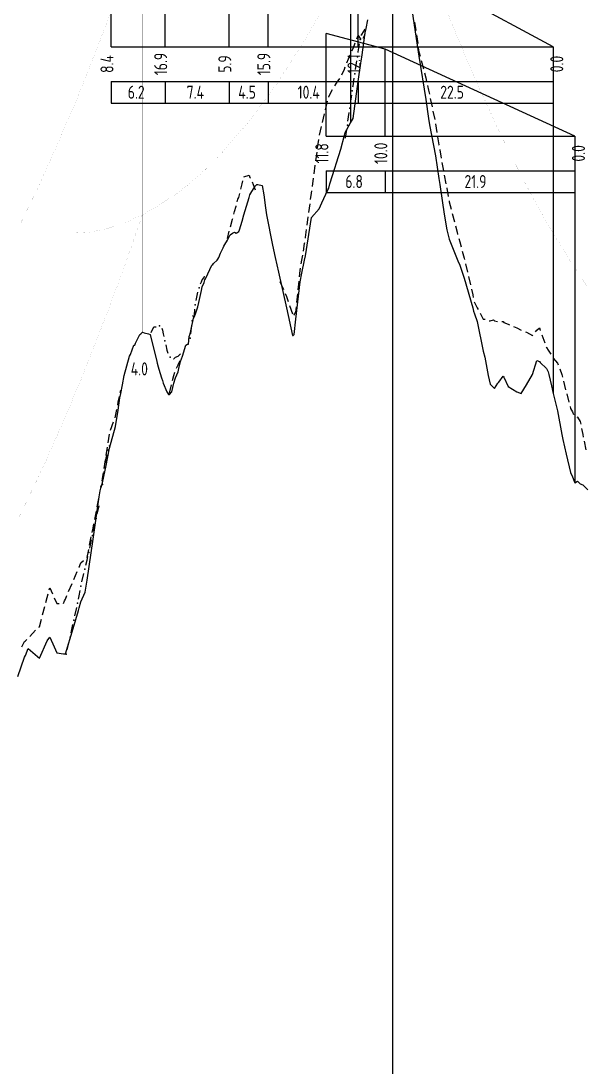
# Model space of a CAD drawing. Header units: millimetres. Extents: x 6482 to 7719, y 775 to 2743.
# Drawn here: x 6714.5 to 6845, y 2372.9 to 2614.1 of the extents above; entities that cross this region are included whole.
import ezdxf
from ezdxf.enums import TextEntityAlignment as Align

# ---------------------------------------------------------------- set-up
doc = ezdxf.new("R2010")
doc.units = ezdxf.units.MM
doc.header["$LTSCALE"] = 5
doc.linetypes.add('DASHED', pattern=[19.05, 12.7, -6.35])
for name, color, linetype in [('1', 3, 'Continuous'), ('2', 4, 'Continuous'), ('3', 5, 'Continuous'), ('4', 1, 'Continuous'), ('5', 2, 'Continuous'), ('6', 6, 'Continuous'), ('中心断面', 1, 'Continuous'), ('右边线', 3, 'Continuous'), ('左边线', 2, 'Continuous'), ('标注', 3, 'Continuous'), ('风偏', 5, 'Continuous')]:
    doc.layers.add(name, color=color, linetype=linetype)
doc.styles.get("Standard").update_dxf_attribs({"font": 'tssdeng.shx', "width": 0.8, "bigfont": 'tssdchn.shx'})

# ---------------------------------------------------------------- blocks, each defined once
blk = doc.blocks.new('102218246')
at = {"layer": '风偏'}
for p, q in [((6747.8, 2642), (6735.4, 2625)), ((6762.6, 2620), (6747.8, 2642)), ((6747.8, 2608.2), (6747.8, 2642)), ((6771.6, 2640), (6762.6, 2620)), ((6792.4, 2632.4), (6771.6, 2640)), ((6771.6, 2608.2), (6771.6, 2640)), ((6837.4, 2608.2), (6792.4, 2632.4)), ((6792.4, 2608.2), (6792.4, 2632.4)), ((6735.4, 2608.2), (6735.4, 2625)), ((6762.6, 2608.2), (6762.6, 2620)), ((6735.4, 2608.2), (6747.8, 2608.2)), ((6747.8, 2608.2), (6762.6, 2608.2)), ((6762.6, 2608.2), (6771.6, 2608.2)), ((6771.6, 2608.2), (6792.4, 2608.2)), ((6792.4, 2608.2), (6837.4, 2608.2)), ((6735.4, 2600.2), (6747.8, 2600.2)), ((6735.4, 2600.2), (6735.4, 2595.2)), ((6747.8, 2600.2), (6762.6, 2600.2)), ((6747.8, 2600.2), (6747.8, 2595.2)), ((6762.6, 2600.2), (6771.6, 2600.2)), ((6762.6, 2600.2), (6762.6, 2595.2)), ((6771.6, 2600.2), (6792.4, 2600.2)), ((6771.6, 2600.2), (6771.6, 2595.2)), ((6792.4, 2600.2), (6837.4, 2600.2)), ((6792.4, 2600.2), (6792.4, 2595.2)), ((6735.4, 2595.2), (6747.8, 2595.2)), ((6747.8, 2595.2), (6762.6, 2595.2)), ((6762.6, 2595.2), (6771.6, 2595.2)), ((6771.6, 2595.2), (6792.4, 2595.2)), ((6792.4, 2595.2), (6837.4, 2595.2))]:
    blk.add_line(p, q, dxfattribs=at)
at = {"layer": '风偏', "width": 0.8}
for s, p in [('6.2', (6739.2, 2596.2)), ('7.4', (6752.8, 2596.2)), ('4.5', (6764.7, 2596.2)), ('10.4', (6778.4, 2596.2)), ('22.5', (6811.3, 2596.2))]:
    blk.add_text(s, height=3, dxfattribs=at).set_placement(p)
blk = doc.blocks.new('102218247')
at = {"layer": '风偏'}
for p, q in [((6798.6, 2607.6), (6785, 2611.2)), ((6785, 2587.6), (6785, 2611.2)), ((6842.4, 2587.6), (6798.6, 2607.6)), ((6798.6, 2587.6), (6798.6, 2607.6)), ((6785, 2587.6), (6798.6, 2587.6)), ((6798.6, 2587.6), (6842.4, 2587.6)), ((6785, 2579.6), (6798.6, 2579.6)), ((6785, 2579.6), (6785, 2574.6)), ((6798.6, 2579.6), (6842.4, 2579.6)), ((6798.6, 2579.6), (6798.6, 2574.6)), ((6785, 2574.6), (6798.6, 2574.6)), ((6798.6, 2574.6), (6842.4, 2574.6))]:
    blk.add_line(p, q, dxfattribs=at)
at = {"layer": '风偏', "width": 0.8}
for s, p in [('6.8', (6789.4, 2575.6)), ('21.9', (6816.9, 2575.6))]:
    blk.add_text(s, height=3, dxfattribs=at).set_placement(p)

msp = doc.modelspace()

# ---------------------------------------------------------------- linework, layer by layer
at = {"layer": '2', "linetype": 'Continuous', "const_width": 0.01}
for points in [[(6742.6, 2542.4), (6742.6, 2636.4)], [(6742.6, 2569.4), (6742.6, 2542.4)]]:
    msp.add_lwpolyline(points, dxfattribs=at)
at = {"layer": '3', "linetype": 'Continuous', "const_width": 0.01}
msp.add_lwpolyline([(6714.06, 2566.6), (6716.1, 2570.8), (6718.14, 2575), (6720.18, 2579.4), (6722.2, 2584), (6724.24, 2588.6), (6726.28, 2593.4), (6728.32, 2598.2), (6730.36, 2603.4), (6732.4, 2608.6), (6734.44, 2613.8), (6736.48, 2619.2)], dxfattribs=at)
at = {"layer": '4', "linetype": 'Continuous', "const_width": 0.01}
for points in [[(6800.4, 2649.8), (6802.44, 2644), (6804.46, 2638.4), (6806.5, 2632.8), (6808.52, 2627.4), (6810.56, 2622.2), (6812.58, 2617), (6814.62, 2612), (6816.64, 2607.2), (6818.68, 2602.4), (6820.7, 2597.8), (6822.74, 2593.4), (6824.76, 2589), (6826.8, 2584.8), (6828.82, 2580.8), (6830.86, 2576.8), (6832.88, 2573), (6834.92, 2569.4), (6836.94, 2565.8), (6838.98, 2562.6), (6841, 2559.2), (6843.04, 2556.2), (6845.06, 2553.2)], [(6742.6, 2569.4), (6744.66, 2570.6), (6746.72, 2571.8), (6748.8, 2573.2), (6750.86, 2574.6), (6752.92, 2576.2), (6754.98, 2578), (6757.06, 2579.8), (6759.12, 2581.8), (6761.18, 2584), (6763.24, 2586.4), (6765.3, 2588.8), (6767.38, 2591.2), (6769.44, 2594), (6771.5, 2596.8), (6773.56, 2599.6), (6775.62, 2602.8), (6777.7, 2606), (6779.76, 2609.2), (6781.82, 2612.8), (6783.88, 2616.4)], [(6714.06, 2499.6), (6716.1, 2503.8), (6718.14, 2508), (6720.18, 2512.4), (6722.2, 2517), (6724.24, 2521.6), (6726.28, 2526.4), (6728.32, 2531.2), (6730.36, 2536.4), (6732.4, 2541.6), (6734.44, 2546.8), (6736.48, 2552.2), (6738.52, 2557.8), (6740.56, 2563.6), (6742.6, 2569.4)]]:
    msp.add_lwpolyline(points, dxfattribs=at)
at = {"layer": '5', "linetype": 'DASHED', "const_width": 0.01}
msp.add_lwpolyline([(6742.6, 2569.4), (6738.46, 2567.6), (6734.32, 2566.2), (6730.18, 2565.4), (6726.04, 2565.2), (6726.04, 2565.2)], dxfattribs=at)
at = {"layer": '6', "linetype": 'Continuous', "const_width": 0.01}
msp.add_lwpolyline([(6727.04, 2565.2), (6726.04, 2564.2), (6725.04, 2565.2)], dxfattribs=at)
at = {"layer": '中心断面', "linetype": 'Continuous'}
for p, q in [((6804.8, 2616.2), (6806.4, 2606)), ((6794.2, 2612.4), (6794.6, 2614.4)), ((6793.2, 2605.8), (6794, 2611.4)), ((6794, 2611.4), (6794.2, 2612.4)), ((6793, 2604.4), (6793.2, 2605.8)), ((6806.4, 2606), (6808, 2596)), ((6792.4, 2600.2), (6793, 2604.4)), ((6791.2, 2591.6), (6792.4, 2600.2)), ((6808, 2596), (6808.6, 2591.6)), ((6790.6, 2590.6), (6791.2, 2591.6)), ((6808.6, 2591.6), (6808.8, 2590.2)), ((6789.4, 2588.4), (6790.6, 2590.6)), ((6808.8, 2590.2), (6810.2, 2583)), ((6788.4, 2584.6), (6789.2, 2587.8)), ((6789.2, 2587.8), (6789.4, 2588.4)), ((6787.4, 2581.4), (6788.4, 2584.6)), ((6787, 2580.2), (6787.4, 2581.4)), ((6810.2, 2583), (6811, 2577.8)), ((6785.8, 2576.6), (6787, 2580.2)), ((6785.6, 2575.6), (6785.8, 2576.6)), ((6811, 2577.8), (6811.2, 2576.4)), ((6767.4, 2574), (6767.6, 2574.4)), ((6767.6, 2574.4), (6768.6, 2576)), ((6768.6, 2576), (6769, 2576.4)), ((6769, 2576.4), (6769.2, 2576.4)), ((6769.2, 2576.4), (6770.2, 2576.2)), ((6770.2, 2576.2), (6770.6, 2574)), ((6784, 2572.2), (6785.4, 2575.2)), ((6785.4, 2575.2), (6785.6, 2575.6)), ((6811.2, 2576.4), (6812.2, 2569.6)), ((6766, 2569.4), (6767.2, 2573.4)), ((6767.2, 2573.4), (6767.4, 2574)), ((6770.6, 2574), (6771, 2571)), ((6783.4, 2570.8), (6784, 2572.2)), ((6765.6, 2568), (6766, 2569.4)), ((6771, 2571), (6771.2, 2569.4)), ((6771.2, 2569.4), (6772.6, 2562.4)), ((6781.6, 2568.8), (6783.4, 2570.8)), ((6812.2, 2569.6), (6812.8, 2566)), ((6765, 2566), (6765.6, 2568)), ((6780.2, 2560), (6781.6, 2568.8)), ((6762.2, 2563.6), (6762.8, 2564.8)), ((6762.8, 2564.8), (6763.4, 2565.2)), ((6763.4, 2565.2), (6763.8, 2565.4)), ((6763.8, 2565.4), (6764.2, 2565.2)), ((6764.2, 2565.2), (6764.6, 2565.4)), ((6764.6, 2565.4), (6764.8, 2565.6)), ((6764.8, 2565.6), (6765, 2566)), ((6812.8, 2566), (6813.4, 2563.8)), ((6761.2, 2561.8), (6761.4, 2562.2)), ((6761.4, 2562.2), (6761.6, 2562.6)), ((6761.6, 2562.6), (6761.8, 2563)), ((6761.8, 2563), (6762, 2563.2)), ((6762, 2563.2), (6762.2, 2563.6)), ((6772.6, 2562.4), (6773.2, 2559.6)), ((6813.4, 2563.8), (6815.2, 2559.2)), ((6760, 2559.2), (6760.2, 2559.6)), ((6760.2, 2559.6), (6760.6, 2560.6)), ((6760.6, 2560.6), (6761.2, 2561.8)), ((6773.2, 2559.6), (6774, 2556.2)), ((6780, 2559), (6780.2, 2560)), ((6757.2, 2554.8), (6758.6, 2557.8)), ((6758.6, 2557.8), (6758.8, 2558)), ((6758.8, 2558), (6759, 2558.2)), ((6759, 2558.2), (6759.8, 2559)), ((6759.8, 2559), (6760, 2559.2)), ((6779.4, 2556), (6780, 2559)), ((6815.2, 2559.2), (6815.4, 2558.8)), ((6815.4, 2558.8), (6815.8, 2557.8)), ((6815.8, 2557.8), (6816.8, 2554.8)), ((6757, 2554.4), (6757.2, 2554.8)), ((6774, 2556.2), (6775.8, 2548)), ((6779, 2554), (6779.4, 2556)), ((6816.8, 2554.8), (6818.8, 2548)), ((6756.2, 2552), (6756.4, 2552.8)), ((6756.4, 2552.8), (6756.8, 2553.8)), ((6756.8, 2553.8), (6757, 2554.4)), ((6778, 2545.4), (6779, 2554)), ((6755.6, 2549.2), (6756.2, 2552)), ((6754.8, 2546.6), (6755.4, 2548.2)), ((6755.4, 2548.2), (6755.6, 2549.2)), ((6775.8, 2548), (6777.2, 2541.6)), ((6818.8, 2548), (6819, 2547.2)), ((6754.2, 2544.8), (6754.4, 2545.6)), ((6754.4, 2545.6), (6754.6, 2546)), ((6754.6, 2546), (6754.8, 2546.6)), ((6777.6, 2541.8), (6778, 2545.4)), ((6819, 2547.2), (6819.2, 2546.6)), ((6819.2, 2546.6), (6819.8, 2544.8)), ((6753.6, 2542), (6754.2, 2544.8)), ((6819.8, 2544.8), (6821.2, 2538)), ((6741, 2539.8), (6742, 2541.8)), ((6742, 2541.8), (6742.2, 2542)), ((6742.2, 2542), (6742.6, 2542.4)), ((6742.6, 2542.4), (6743, 2542.2)), ((6743, 2542.2), (6744, 2542)), ((6744, 2542), (6744.4, 2541.8)), ((6744.4, 2541.8), (6745.2, 2538.4)), ((6753.2, 2539.6), (6753.4, 2541.4)), ((6753.4, 2541.4), (6753.6, 2542)), ((6777.2, 2541.6), (6777.4, 2541.6)), ((6777.4, 2541.6), (6777.6, 2541.8)), ((6739.8, 2537.2), (6740.6, 2539.4)), ((6740.6, 2539.4), (6740.8, 2539.4)), ((6740.8, 2539.4), (6741, 2539.8)), ((6745.2, 2538.4), (6745.8, 2536)), ((6751.8, 2536.8), (6752.6, 2539.4)), ((6752.6, 2539.4), (6753, 2539.6)), ((6753, 2539.6), (6753.2, 2539.6)), ((6821.2, 2538), (6821.6, 2536.6)), ((6738.4, 2532.4), (6739.6, 2536.8)), ((6739.6, 2536.8), (6739.8, 2537.2)), ((6745.8, 2536), (6746, 2535.2)), ((6751, 2534), (6751.4, 2535.6)), ((6751.4, 2535.6), (6751.8, 2536.8)), ((6821.6, 2536.6), (6822.4, 2532.4)), ((6832.6, 2532.6), (6833.6, 2535.8)), ((6833.6, 2535.8), (6834.2, 2535.6)), ((6834.2, 2535.6), (6834.4, 2535.4)), ((6746, 2535.2), (6746.2, 2534.4)), ((6746.2, 2534.4), (6746.4, 2533.8)), ((6746.4, 2533.8), (6747, 2531.8)), ((6750.2, 2531.8), (6750.8, 2533.2)), ((6750.8, 2533.2), (6751, 2534)), ((6834.4, 2535.4), (6835.8, 2534)), ((6835.8, 2534), (6836.2, 2533.2)), ((6836.2, 2533.2), (6836.4, 2532.6)), ((6738, 2530.2), (6738.4, 2532.4)), ((6747, 2531.8), (6747.2, 2531.2)), ((6747.2, 2531.2), (6747.4, 2530.6)), ((6747.4, 2530.6), (6748.2, 2528.6)), ((6749.4, 2528.6), (6749.8, 2530.6)), ((6749.8, 2530.6), (6750.2, 2531.8)), ((6822.4, 2532.4), (6822.8, 2530.4)), ((6823.8, 2529.4), (6824.6, 2530.6)), ((6824.6, 2530.6), (6824.8, 2530.8)), ((6824.8, 2530.8), (6825.8, 2532.2)), ((6825.8, 2532.2), (6826, 2532)), ((6826, 2532), (6827, 2529.8)), ((6831.2, 2530.2), (6832.6, 2532.6)), ((6836.4, 2532.6), (6837, 2530)), ((6737.4, 2527.2), (6737.6, 2528.2)), ((6737.6, 2528.2), (6738, 2530.2)), ((6748.2, 2528.6), (6748.6, 2528)), ((6748.8, 2528), (6749.4, 2528.6)), ((6822.8, 2530.4), (6823.6, 2529.6)), ((6823.6, 2529.6), (6823.8, 2529.4)), ((6827, 2529.8), (6829, 2528.6)), ((6829, 2528.6), (6830, 2528.2)), ((6830, 2528.2), (6831.2, 2530.2)), ((6837, 2530), (6837.4, 2528.2)), ((6837.4, 2528.2), (6838.4, 2524.2)), ((6737, 2524.4), (6737.4, 2527.2)), ((6748.6, 2528), (6748.8, 2528)), ((6736.4, 2520.6), (6737, 2524.4)), ((6838.4, 2524.2), (6839.4, 2518.8)), ((6735, 2515.6), (6736.4, 2520.6)), ((6839.4, 2518.8), (6839.6, 2517.6)), ((6839.6, 2517.6), (6840.4, 2514.2)), ((6734.2, 2511.6), (6735, 2515.6)), ((6840.4, 2514.2), (6841.4, 2510)), ((6733.4, 2507.6), (6734.2, 2511.6)), ((6841.4, 2510), (6841.8, 2509)), ((6841.8, 2509), (6842.2, 2508)), ((6733, 2506.4), (6733.4, 2507.6)), ((6842.2, 2508), (6842.4, 2507.6)), ((6842.4, 2507.6), (6843, 2508)), ((6843, 2508), (6843.6, 2507.4)), ((6843.6, 2507.4), (6844.2, 2507.2)), ((6844.2, 2507.2), (6845.4, 2506)), ((6731.2, 2494.6), (6732.6, 2504.4)), ((6732.6, 2504.4), (6732.8, 2505.8)), ((6732.8, 2505.8), (6733, 2506.4)), ((6729.8, 2485.2), (6731.2, 2494.6)), ((6729.4, 2482.4), (6729.8, 2485.2)), ((6728.4, 2480.2), (6729.4, 2482.4)), ((6728, 2478.8), (6728.4, 2480.2)), ((6726.6, 2474), (6727.8, 2478.2)), ((6727.8, 2478.2), (6728, 2478.8)), ((6724.8, 2468.2), (6726.6, 2474)), ((6718.8, 2467.2), (6720.6, 2471.2)), ((6720.6, 2471.2), (6721.2, 2472)), ((6721.2, 2472), (6722.2, 2469.8)), ((6715.6, 2467.8), (6716.2, 2469.4)), ((6716.2, 2469.4), (6718.4, 2467.6)), ((6722.2, 2469.8), (6722.8, 2468.4)), ((6722.8, 2468.4), (6724.4, 2468.2)), ((6724.4, 2468.2), (6724.6, 2468.2)), ((6724.6, 2468.2), (6724.8, 2468.2)), ((6713.8, 2463), (6715.4, 2467.4)), ((6715.4, 2467.4), (6715.6, 2467.8)), ((6718.4, 2467.6), (6718.8, 2467.2))]:
    msp.add_line(p, q, dxfattribs=at)
at = {"layer": '右边线', "linetype": 'Continuous'}
for p, q in [((6793.02, 2610.82), (6793.2, 2611)), ((6793.2, 2611), (6794, 2612.2)), ((6792.4, 2607), (6792.69, 2608.86)), ((6792.38, 2606.88), (6792.4, 2607)), ((6791.77, 2602.93), (6792.08, 2604.9)), ((6791.2, 2599.2), (6791.47, 2600.95)), ((6791.17, 2598.97), (6791.2, 2599.2)), ((6790.6, 2595.2), (6790.87, 2597)), ((6790.57, 2595.02), (6790.6, 2595.2)), ((6790.01, 2591.06), (6790.29, 2593.04)), ((6789.44, 2587.1), (6789.73, 2589.08)), ((6756.4, 2554.4), (6756.8, 2555)), ((6756.8, 2555), (6756.94, 2555.28)), ((6756.02, 2553.51), (6756.2, 2554)), ((6756.2, 2554), (6756.4, 2554.4)), ((6754.98, 2549.66), (6755.4, 2551.6)), ((6755.4, 2551.6), (6755.4, 2551.61)), ((6754.6, 2546.2), (6754.71, 2547.68)), ((6754.2, 2546), (6754.4, 2546.2)), ((6754.2, 2545.97), (6754.2, 2546)), ((6744.61, 2542.27), (6745.2, 2543.6)), ((6745.2, 2543.6), (6745.74, 2543.6)), ((6747.1, 2543.32), (6747.2, 2542.8)), ((6747.2, 2542.8), (6747.4, 2542)), ((6753.74, 2541.99), (6753.97, 2543.98)), ((6747.4, 2542), (6747.53, 2541.37)), ((6747.95, 2539.41), (6748.2, 2538.2)), ((6748.2, 2538.2), (6748.48, 2537.49)), ((6749.79, 2536.2), (6749.8, 2536.2)), ((6749.8, 2536.2), (6750.2, 2536.6)), ((6750.2, 2536.6), (6750.8, 2536.8)), ((6750.8, 2536.8), (6751, 2537)), ((6751, 2537), (6751.36, 2537.36)), ((6734.97, 2516.08), (6735, 2516.2)), ((6734.2, 2513.4), (6734.42, 2514.16)), ((6734.05, 2512.2), (6734.2, 2513.4)), ((6733.53, 2508.23), (6733.79, 2510.22)), ((6732.15, 2500.36), (6732.58, 2502.31)), ((6731.3, 2496.45), (6731.73, 2498.4)), ((6730.42, 2492.55), (6730.86, 2494.5)), ((6729.51, 2488.65), (6729.8, 2489.8)), ((6729.8, 2489.8), (6729.98, 2490.6)), ((6728.62, 2484.76), (6729.06, 2486.71)), ((6728, 2481.6), (6728.22, 2482.8)), ((6727.85, 2480.83), (6728, 2481.6)), ((6726.98, 2476.92), (6727.42, 2478.88)), ((6726.11, 2473.02), (6726.55, 2474.97)), ((6725.23, 2469.12), (6725.67, 2471.07))]:
    msp.add_line(p, q, dxfattribs=at)
at = {"layer": '右边线'}
for p in [(6792.85, 2609.84), (6792.23, 2605.89), (6791.62, 2601.94), (6791.02, 2597.98), (6790.43, 2594.03), (6789.87, 2590.07), (6755.67, 2552.57), (6754.79, 2548.68), (6746.49, 2543.8), (6754.08, 2544.97), (6747.74, 2540.39), (6753.62, 2541), (6748.97, 2536.63), (6734.69, 2515.12), (6733.92, 2511.21), (6733.41, 2507.24), (6731.94, 2499.38), (6731.08, 2495.48), (6730.2, 2491.57), (6729.28, 2487.68), (6728.4, 2483.78), (6727.63, 2479.85), (6726.77, 2475.95), (6725.89, 2472.05), (6725.01, 2468.14)]:
    msp.add_point(p, dxfattribs=at)
at = {"layer": '左边线', "linetype": 'Continuous'}
for p, q in [((6805.34, 2613.88), (6805.65, 2611.9)), ((6792.08, 2610), (6792.4, 2610.8)), ((6792.4, 2610.8), (6792.98, 2609.83)), ((6793.54, 2610.2), (6794, 2611)), ((6805.8, 2610.91), (6806.1, 2608.93)), ((6790.92, 2607.23), (6791.2, 2607.8)), ((6791.2, 2607.8), (6791.71, 2609.07)), ((6806.25, 2607.95), (6806.4, 2607)), ((6789.75, 2604.47), (6790.49, 2606.33)), ((6806.4, 2607), (6806.67, 2605.99)), ((6788.62, 2601.69), (6789.2, 2603)), ((6789.2, 2603), (6789.38, 2603.54)), ((6806.93, 2605.03), (6807.44, 2603.09)), ((6787.4, 2599.8), (6788.13, 2600.83)), ((6807.7, 2602.13), (6808, 2601)), ((6808, 2601), (6808.17, 2600.19)), ((6785.8, 2597.2), (6786.48, 2598.33)), ((6786.99, 2599.19), (6787, 2599.2)), ((6787, 2599.2), (6787.4, 2599.8)), ((6808.38, 2599.21), (6808.6, 2598.2)), ((6808.6, 2598.2), (6808.79, 2597.25)), ((6785.58, 2596.55), (6785.6, 2596.6)), ((6785.6, 2596.6), (6785.8, 2597.2)), ((6809, 2596.27), (6809.41, 2594.31)), ((6784.81, 2593.66), (6785.26, 2595.61)), ((6809.62, 2593.34), (6810.03, 2591.38)), ((6784.13, 2590.74), (6784.58, 2592.69)), ((6783.45, 2587.82), (6783.9, 2589.77)), ((6810.23, 2590.4), (6810.55, 2588.42)), ((6783.02, 2584.85), (6783.3, 2586.83)), ((6810.71, 2587.44), (6811, 2585.6)), ((6782.62, 2581.88), (6782.89, 2583.86)), ((6811, 2585.6), (6811.02, 2585.46)), ((6811.19, 2584.48), (6811.2, 2584.4)), ((6811.2, 2584.4), (6811.53, 2582.5)), ((6811.7, 2581.52), (6812.04, 2579.55)), ((6782.21, 2578.9), (6782.48, 2580.89)), ((6765.3, 2575.31), (6765.6, 2576.6)), ((6765.6, 2576.6), (6765.76, 2577.26)), ((6766.02, 2578.21), (6767.2, 2578.6)), ((6767.2, 2578.6), (6767.4, 2578)), ((6767.4, 2578), (6767.49, 2577.91)), ((6767.9, 2577.01), (6768.6, 2575.2)), ((6781.81, 2575.93), (6782.08, 2577.91)), ((6812.21, 2578.56), (6812.6, 2576.6)), ((6765, 2574), (6765.08, 2574.34)), ((6781.4, 2572.96), (6781.6, 2574.4)), ((6781.6, 2574.4), (6781.67, 2574.94)), ((6812.8, 2575.62), (6812.8, 2575.6)), ((6812.8, 2575.6), (6813.16, 2573.66)), ((6764.46, 2572.44), (6764.6, 2573)), ((6764.6, 2573), (6764.8, 2573.4)), ((6764.8, 2573.4), (6765, 2574)), ((6780.99, 2569.99), (6781.27, 2571.97)), ((6813.35, 2572.67), (6813.4, 2572.4)), ((6813.4, 2572.4), (6813.83, 2570.73)), ((6763.66, 2569.55), (6763.8, 2570.2)), ((6763.8, 2570.2), (6764.2, 2571.4)), ((6764.2, 2571.4), (6764.22, 2571.47)), ((6814.08, 2569.76), (6814.58, 2567.83)), ((6762.88, 2566.66), (6763.4, 2568.4)), ((6763.4, 2568.4), (6763.44, 2568.58)), ((6780.59, 2567.02), (6780.86, 2569)), ((6814.83, 2566.86), (6815.2, 2565.4)), ((6762.2, 2564), (6762.62, 2565.69)), ((6780.2, 2564.2), (6780.45, 2566.02)), ((6815.2, 2565.4), (6815.32, 2564.92)), ((6779.73, 2561.08), (6780, 2562.8)), ((6780, 2562.8), (6780.04, 2563.05)), ((6780.18, 2564.04), (6780.2, 2564.2)), ((6815.58, 2563.96), (6815.8, 2563.2)), ((6815.8, 2563.2), (6816.11, 2562.03)), ((6779.4, 2559), (6779.57, 2560.09)), ((6816.36, 2561.06), (6816.8, 2559.4)), ((6779, 2556.6), (6779.09, 2557.13)), ((6779.25, 2558.12), (6779.4, 2559)), ((6816.8, 2559.4), (6816.87, 2559.12)), ((6817.1, 2558.15), (6817.56, 2556.2)), ((6778.85, 2555.14), (6779, 2556.6)), ((6817.79, 2555.23), (6818.26, 2553.29)), ((6774.31, 2554.07), (6775.1, 2552.23)), ((6778.54, 2552.16), (6778.74, 2554.15)), ((6818.49, 2552.31), (6818.8, 2551)), ((6775.5, 2551.31), (6775.8, 2550.6)), ((6775.8, 2550.6), (6776.21, 2549.44)), ((6778.23, 2549.18), (6778.43, 2551.17)), ((6818.8, 2551), (6818.93, 2550.36)), ((6776.54, 2548.5), (6777.2, 2546.61)), ((6778, 2547), (6778.12, 2548.18)), ((6819.15, 2549.39), (6819.2, 2549.2)), ((6819.2, 2549.2), (6819.8, 2548)), ((6819.8, 2548), (6820.02, 2547.59)), ((6777.56, 2546.32), (6777.6, 2546.4)), ((6777.6, 2546.4), (6778, 2547)), ((6820.49, 2546.71), (6821.2, 2545.4)), ((6821.2, 2545.4), (6821.6, 2545.4)), ((6821.6, 2545.4), (6821.7, 2545.35)), ((6822.8, 2545), (6823.6, 2545.2)), ((6823.6, 2545.2), (6823.8, 2545)), ((6822.62, 2545), (6822.8, 2545)), ((6823.8, 2545), (6824.49, 2544.83)), ((6825.48, 2544.8), (6825.8, 2544.8)), ((6825.8, 2544.8), (6826, 2544.6)), ((6826, 2544.6), (6827, 2544.2)), ((6827, 2544.2), (6827.3, 2544.08)), ((6828.23, 2543.71), (6829, 2543.4)), ((6829, 2543.4), (6830, 2542.8)), ((6830, 2542.8), (6830, 2542.8)), ((6833.32, 2542.47), (6833.6, 2542.8)), ((6833.6, 2542.8), (6834.2, 2543.4)), ((6834.2, 2543.4), (6834.4, 2542.8)), ((6834.4, 2542.8), (6834.43, 2542.72)), ((6830.95, 2542.48), (6831.2, 2542.4)), ((6831.2, 2542.4), (6832.6, 2541.6)), ((6832.6, 2541.6), (6832.68, 2541.7)), ((6834.76, 2541.78), (6835.42, 2539.89)), ((6835.75, 2538.95), (6835.8, 2538.8)), ((6835.8, 2538.8), (6836.2, 2538.2)), ((6836.2, 2538.2), (6836.4, 2538)), ((6836.4, 2538), (6836.83, 2537.28)), ((6751, 2535.2), (6751.33, 2535.85)), ((6837.37, 2536.44), (6837.4, 2536.4)), ((6837.4, 2536.4), (6838.4, 2535.2)), ((6749.8, 2532.4), (6750.05, 2533.14)), ((6750.43, 2534.07), (6750.8, 2534.8)), ((6750.8, 2534.8), (6751, 2535.2)), ((6838.4, 2535.2), (6838.54, 2534.83)), ((6838.9, 2533.9), (6839.4, 2532.6)), ((6749.54, 2531.21), (6749.8, 2532.4)), ((6839.4, 2532.6), (6839.52, 2532)), ((6839.74, 2531.03), (6840.23, 2529.09)), ((6737.47, 2528.49), (6737.6, 2529)), ((6748.87, 2528.29), (6749.32, 2530.24)), ((6736.88, 2525.55), (6737, 2526.2)), ((6737, 2526.2), (6737.26, 2527.51)), ((6840.48, 2528.12), (6841.01, 2526.19)), ((6736.4, 2523), (6736.69, 2524.56)), ((6841.28, 2525.23), (6841.4, 2524.8)), ((6841.4, 2524.8), (6841.8, 2524)), ((6841.8, 2524), (6842.09, 2523.41)), ((6735.22, 2519.8), (6735.91, 2521.68)), ((6736.26, 2522.62), (6736.4, 2523)), ((6842.86, 2522.85), (6843, 2522.8)), ((6843, 2522.8), (6843.6, 2521.8)), ((6843.6, 2521.8), (6843.73, 2521.13)), ((6734.65, 2516.87), (6734.95, 2518.84)), ((6843.93, 2520.15), (6844.2, 2518.8)), ((6844.2, 2518.8), (6844.31, 2518.19)), ((6844.5, 2517.21), (6844.87, 2515.24)), ((6734.21, 2513.9), (6734.51, 2515.88)), ((6733.76, 2510.93), (6734.06, 2512.91)), ((6733.4, 2508.6), (6733.61, 2509.95)), ((6733, 2506.6), (6733.08, 2506.99)), ((6733.27, 2507.97), (6733.4, 2508.6)), ((6732.15, 2502.08), (6732.53, 2504.04)), ((6731.58, 2499.14), (6731.96, 2501.1)), ((6730.99, 2496.19), (6731.2, 2497.2)), ((6731.2, 2497.2), (6731.39, 2498.15)), ((6730.39, 2493.25), (6730.79, 2495.21)), ((6729.8, 2490.4), (6730.19, 2492.28)), ((6728.4, 2489.2), (6728.95, 2489.75)), ((6729.72, 2490.36), (6729.8, 2490.4)), ((6727.93, 2488.07), (6728, 2488.2)), ((6728, 2488.2), (6728.4, 2489.2)), ((6726.74, 2485.32), (6727.52, 2487.16)), ((6721.08, 2482.95), (6721.2, 2483.4)), ((6721.2, 2483.4), (6721.84, 2482)), ((6725.55, 2482.56), (6726.34, 2484.4)), ((6720.3, 2480.06), (6720.6, 2481.2)), ((6720.6, 2481.2), (6720.81, 2481.99)), ((6722.25, 2481.09), (6722.8, 2479.8)), ((6724.4, 2479.8), (6724.6, 2480.4)), ((6724.6, 2480.4), (6724.8, 2480.8)), ((6724.8, 2480.8), (6725.16, 2481.64)), ((6719.53, 2477.16), (6720.04, 2479.09)), ((6722.8, 2479.8), (6723.4, 2479.8)), ((6724.4, 2479.8), (6724.4, 2479.8)), ((6718.8, 2474.4), (6719.27, 2476.19)), ((6716.57, 2472.21), (6717.93, 2473.68)), ((6718.67, 2474.33), (6718.8, 2474.4)), ((6714.78, 2469.84), (6715.4, 2471)), ((6715.4, 2471), (6715.6, 2471.2)), ((6715.6, 2471.2), (6715.88, 2471.48))]:
    msp.add_line(p, q, dxfattribs=at)
at = {"layer": '标注'}
msp.add_line((6800.4, 860), (6800.4, 2634.38), dxfattribs=at)
at = {"layer": '风偏'}
for p, q in [((6790.6, 2670.6), (6790.6, 2590.6)), ((6837.4, 2608.2), (6837.4, 2528.2)), ((6842.4, 2587.6), (6842.4, 2507.6))]:
    msp.add_line(p, q, dxfattribs=at)

# ---------------------------------------------------------------- block references
for name in ['102218246', '102218247']:
    msp.add_blockref(name, (0, 0), dxfattribs=at)

# ---------------------------------------------------------------- texts
at = {"layer": '1', "linetype": 'Continuous', "width": 0.8}
msp.add_text('4.0 ', height=3, dxfattribs=at).set_placement((6742.6, 2532.4), align=Align.CENTER)
at = {"layer": '风偏', "linetype": 'Continuous', "width": 0.8}
for s, p in [('8.4', (6736.8, 2604.2)), ('16.9', (6749.2, 2604.2)), ('5.9', (6764, 2604.2)), ('15.9', (6773, 2604.2)), ('12.1', (6793.8, 2604.2)), ('0.0', (6840.6, 2604.2)), ('11.8', (6786.4, 2583.6)), ('10.0', (6800, 2583.6)), ('0.0', (6845.6, 2583.6))]:
    msp.add_text(s, height=3, rotation=90, dxfattribs=at).set_placement(p, align=Align.BOTTOM_CENTER)

doc.saveas('drawing.dxf')
